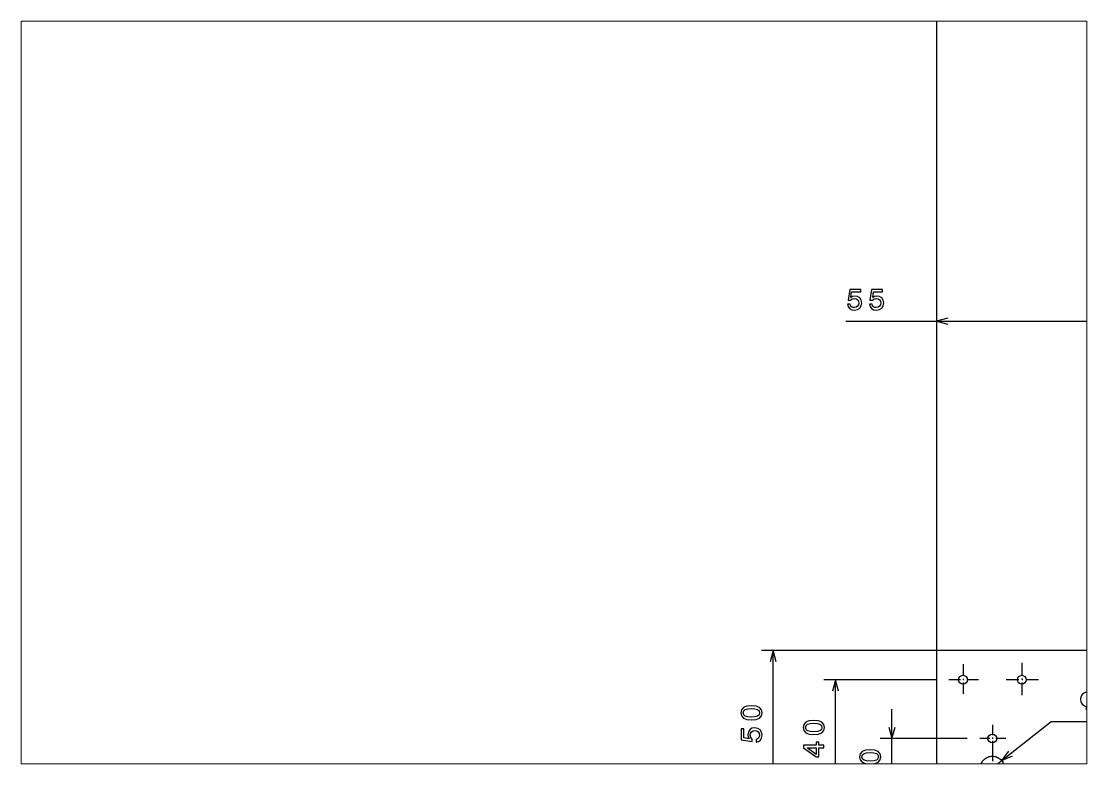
# Paper-space layout 'Presentación1' of a CAD drawing. Extents: x 29 to 258, y 20 to 180.
# The model-space entities are those that its viewports show. They can reach past a viewport. Long polylines and large blocks are cut down to what shows.
import ezdxf

# ---------------------------------------------------------------- set-up
doc = ezdxf.new("R2010")
doc.units = 0
doc.linetypes.add('DASHDOT', pattern=[18.5, 12, -3, 0.5, -3])
doc.layers.get('0').update_dxf_attribs({"linetype": 'CONTINUOUS'})

msp = doc.modelspace()

# ---------------------------------------------------------------- linework, layer by layer
at = {"color": 7}
for p, q in [((348.45, 368.17), (348.45, 0.67)), ((317.58, 162.72), (403.45, 162.72)), ((404.45, 50.67), (288.82, 50.67)), ((292.82, 0.67), (292.82, 50.67))]:
    msp.add_line(p, q, dxfattribs=at)
at = {"color": 7, "linetype": 'DASHDOT', "ltscale": 0.131209}
for p, q in [((357.45, 45.92), (357.45, 35.42)), ((362.7, 40.67), (352.2, 40.67))]:
    msp.add_line(p, q, dxfattribs=at)
at = {"color": 7, "linetype": 'DASHDOT', "ltscale": 0.143738}
for p, q in [((377.45, 46.42), (377.45, 34.92)), ((383.2, 40.67), (371.7, 40.67))]:
    msp.add_line(p, q, dxfattribs=at)
at = {"color": 7, "ltscale": 0.476903}
msp.add_line((348.2, 40.67), (310.05, 40.67), dxfattribs=at)
at = {"color": 7, "ltscale": 0.499999}
for p, q in [((314.05, 0.67), (314.05, 40.67)), ((333.27, -9.33), (333.27, 30.67))]:
    msp.add_line(p, q, dxfattribs=at)
at = {"color": 7, "ltscale": 0.493941}
msp.add_line((356.46, 2), (387.48, 26.48), dxfattribs=at)
at = {"color": 7, "ltscale": 0.290067}
msp.add_line((387.48, 26.48), (410.69, 26.48), dxfattribs=at)
at = {"color": 7, "linetype": 'DASHDOT', "ltscale": 0.114717}
for p, q in [((367.45, 25.26), (367.45, 16.08)), ((372.04, 20.67), (362.86, 20.67))]:
    msp.add_line(p, q, dxfattribs=at)
at = {"color": 7, "ltscale": 0.36987}
msp.add_line((358.86, 20.67), (329.27, 20.67), dxfattribs=at)
at = {"color": 7, "linetype": 'DASHDOT', "ltscale": 0.222767}
for p, q in [((367.45, 19.58), (367.45, 1.76)), ((376.36, 10.67), (358.54, 10.67))]:
    msp.add_line(p, q, dxfattribs=at)
at = {"color": 7, "ltscale": 0.482652}
msp.add_line((380.36, 10.67), (418.98, 10.67), dxfattribs=at)
at = {"color": 7}
for points in [[(318.11, 168.55), (318.33, 167.72), (318.83, 167.07), (319.55, 166.67), (320.48, 166.52), (321.5, 166.7), (322.3, 167.19), (322.8, 167.98), (322.99, 168.99), (322.82, 169.93), (322.34, 170.66), (321.58, 171.14), (320.6, 171.31), (319.85, 171.19), (319.26, 170.86), (319.54, 172.74), (322.61, 172.74), (322.61, 173.57), (318.87, 173.57), (318.31, 169.86), (319.12, 169.86), (319.7, 170.33), (320.45, 170.5), (321.1, 170.39), (321.59, 170.07), (321.9, 169.57), (322.01, 168.94), (321.9, 168.3), (321.58, 167.81), (321.09, 167.5), (320.45, 167.39), (319.92, 167.46), (319.5, 167.69), (319.2, 168.05), (319.05, 168.55)], [(325.58, 168.55), (325.8, 167.72), (326.3, 167.07), (327.03, 166.67), (327.95, 166.52), (328.97, 166.7), (329.77, 167.19), (330.27, 167.98), (330.46, 168.99), (330.29, 169.93), (329.81, 170.66), (329.05, 171.14), (328.07, 171.31), (327.32, 171.19), (326.73, 170.86), (327.01, 172.74), (330.08, 172.74), (330.08, 173.57), (326.34, 173.57), (325.78, 169.86), (326.59, 169.86), (327.18, 170.33), (327.92, 170.5), (328.57, 170.39), (329.06, 170.07), (329.38, 169.57), (329.49, 168.94), (329.38, 168.3), (329.05, 167.81), (328.56, 167.5), (327.92, 167.39), (327.39, 167.46), (326.97, 167.69), (326.67, 168.05), (326.52, 168.55)], [(285.4, 26.98), (286.98, 27.13), (288.11, 27.6), (288.8, 28.36), (289.02, 29.41), (288.8, 30.45), (288.11, 31.2), (286.98, 31.67), (285.4, 31.83), (283.83, 31.67), (283.2, 31.48), (282.69, 31.2), (282, 30.45), (281.77, 29.41), (282, 28.36), (282.7, 27.6), (283.83, 27.13)], [(285.4, 27.94), (284.18, 28.03), (283.3, 28.28), (282.79, 28.73), (282.61, 29.41), (282.79, 30.07), (283.3, 30.53), (284.18, 30.78), (285.4, 30.86), (286.63, 30.78), (287.51, 30.53), (288.02, 30.07), (288.19, 29.41), (288.02, 28.73), (287.51, 28.28), (286.63, 28.03)], [(306.63, 21.98), (308.22, 22.13), (309.35, 22.6), (310.03, 23.36), (310.25, 24.41), (310.03, 25.45), (309.35, 26.2), (308.22, 26.67), (306.63, 26.83), (305.06, 26.67), (304.43, 26.48), (303.92, 26.2), (303.23, 25.45), (303, 24.41), (303.23, 23.36), (303.93, 22.6), (305.06, 22.13)], [(306.63, 22.94), (305.41, 23.03), (304.53, 23.28), (304.02, 23.73), (303.84, 24.41), (304.02, 25.07), (304.53, 25.53), (305.41, 25.78), (306.63, 25.86), (307.86, 25.78), (308.74, 25.53), (309.26, 25.07), (309.43, 24.41), (309.26, 23.73), (308.74, 23.28), (307.86, 23.03)], [(286.99, 19.43), (287.82, 19.66), (288.47, 20.15), (288.87, 20.88), (289.02, 21.8), (288.84, 22.82), (288.35, 23.62), (287.56, 24.12), (286.55, 24.32), (285.61, 24.14), (284.88, 23.66), (284.4, 22.9), (284.23, 21.93), (284.35, 21.17), (284.68, 20.58), (282.8, 20.87), (282.8, 23.93), (281.97, 23.93), (281.97, 20.19), (285.68, 19.64), (285.68, 20.44), (285.21, 21.03), (285.04, 21.77), (285.15, 22.42), (285.47, 22.91), (285.97, 23.23), (286.6, 23.34), (287.24, 23.23), (287.73, 22.9), (288.04, 22.41), (288.15, 21.77), (288.08, 21.24), (287.85, 20.83), (287.49, 20.52), (286.99, 20.37)], [(310.05, 17.49), (310.05, 18.4), (308.32, 18.4), (308.32, 19.4), (307.51, 19.4), (307.51, 18.4), (303.2, 18.4), (303.2, 17.48), (307.43, 14.41), (308.32, 14.41), (308.32, 17.49)], [(307.51, 15.26), (304.37, 17.49), (307.51, 17.49)], [(325.86, 11.98), (327.44, 12.13), (328.57, 12.6), (329.25, 13.36), (329.48, 14.41), (329.25, 15.45), (328.57, 16.2), (327.44, 16.67), (325.86, 16.83), (324.28, 16.67), (323.66, 16.48), (323.14, 16.2), (322.46, 15.45), (322.22, 14.41), (322.46, 13.36), (323.15, 12.6), (324.28, 12.13)], [(325.86, 12.94), (324.63, 13.03), (323.76, 13.28), (323.24, 13.73), (323.06, 14.41), (323.24, 15.07), (323.76, 15.53), (324.63, 15.78), (325.86, 15.86), (327.09, 15.78), (327.96, 15.53), (328.48, 15.07), (328.65, 14.41), (328.48, 13.73), (327.96, 13.28), (327.09, 13.03)]]:
    msp.add_lwpolyline(points, close=True, dxfattribs=at)
for points in [[(352.32, 163.76), (348.45, 162.72), (352.32, 161.69)], [(399.59, 161.69), (403.45, 162.72), (399.59, 163.76)], [(293.86, 46.81), (292.82, 50.67), (291.79, 46.81)], [(315.09, 36.81), (314.05, 40.67), (313.02, 36.81)], [(401.68, 35.96), (401.33, 36.19), (401.1, 36.31), (400.75, 36.43), (400.28, 36.54), (400.05, 36.54), (399.82, 36.54), (399.35, 36.43), (399, 36.31), (398.77, 36.19), (398.42, 35.96), (398.07, 35.61), (397.83, 35.26), (397.72, 35.03), (397.6, 34.68), (397.48, 34.21), (397.48, 33.98), (397.48, 33.74), (397.6, 33.28), (397.72, 32.93), (397.83, 32.69), (398.07, 32.34), (398.42, 31.99), (398.77, 31.76), (399, 31.64), (399.35, 31.53), (399.82, 31.41), (400.05, 31.41), (400.28, 31.41), (400.75, 31.53), (401.1, 31.64), (401.33, 31.76), (401.68, 31.99)], [(399.35, 30.48), (400.75, 37.48)], [(332.24, 24.54), (333.27, 20.67), (334.31, 24.54)], [(372.98, 16.36), (370.59, 13.15), (374.27, 14.73)]]:
    msp.add_lwpolyline(points, dxfattribs=at)
for centre, radius in [((357.45, 40.67), 1.5), ((377.45, 40.67), 1.5), ((367.45, 20.67), 1.5), ((367.45, 10.67), 4)]:
    msp.add_circle(centre, radius, dxfattribs=at)

psp = doc.layouts.new('Presentación1')

# ---------------------------------------------------------------- viewports
at = {"layer": '0'}
psp.add_viewport(center=(143.44, 99.96), size=(229.5, 159.9353), view_center_point=(218.21, 138.47), view_height=252.7726, dxfattribs=at)

doc.saveas('drawing.dxf')
